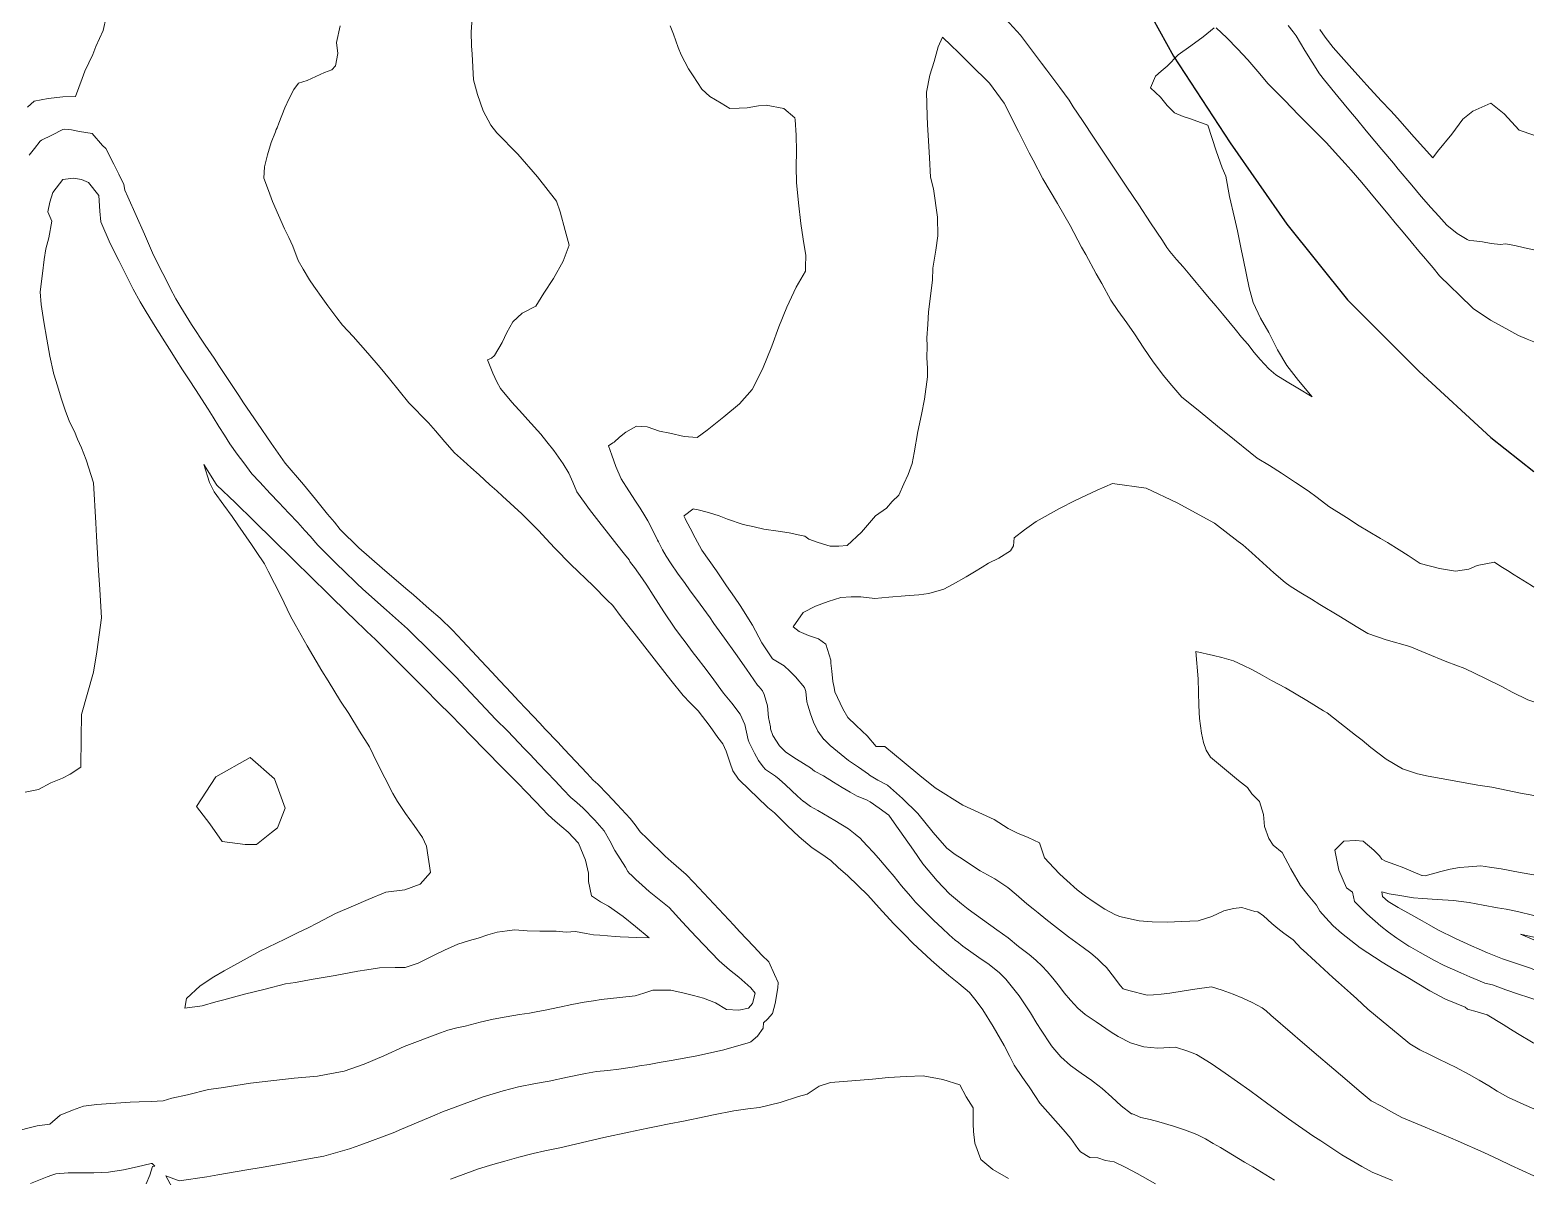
# Model space of a CAD drawing. Header units: inches. Extents: x 11351264 to 11356330, y 6702313 to 6706468.
# Drawn here: x 11355932.5 to 11356330.4, y 6703259.3 to 6703562.9 of the extents above; entities that cross this region are included whole.
import ezdxf

# ---------------------------------------------------------------- set-up
doc = ezdxf.new("R2010")
doc.units = ezdxf.units.IN
doc.header["$MEASUREMENT"] = 0
doc.layers.add('Shumate_Contours_clip1', color=7, linetype='Continuous', lineweight=0)
doc.layers.add('Shumate_Streets_clip1', color=7, linetype='Continuous')

msp = doc.modelspace()

# ---------------------------------------------------------------- linework, layer by layer
at = {"layer": 'Shumate_Contours_clip1'}
for points, elevation in [([(11355952.65, 6703566.28), (11355951.85, 6703562.78), (11355949.92, 6703558.57), (11355949.08, 6703556.45), (11355946.95, 6703551.98), (11355946.27, 6703550.09), (11355944.46, 6703545.29), (11355941.19, 6703545.19), (11355937.31, 6703544.8), (11355933.53, 6703544.03), (11355931.76, 6703542.5)], 1356), ([(11356049.55, 6703567.39), (11356049.19, 6703562.37), (11356049.3, 6703558.7), (11356049.45, 6703556.47), (11356049.83, 6703549.74), (11356050.85, 6703545.83), (11356052.36, 6703541.53), (11356054.39, 6703537.69), (11356055.96, 6703535.71), (11356061.49, 6703530.06), (11356066.76, 6703524.01), (11356071.77, 6703517.56), (11356072.75, 6703514.75), (11356074.09, 6703509.8), (11356075.13, 6703505.97), (11356073.56, 6703501.69), (11356070.99, 6703497.14), (11356068.41, 6703493.28), (11356066.3, 6703489.82), (11356062.69, 6703487.99), (11356060.24, 6703485.65), (11356058.66, 6703482.84), (11356057.4, 6703480.22), (11356055.37, 6703476.78), (11356054.57, 6703476.07), (11356053.53, 6703475.58), (11356054.91, 6703472.05), (11356055.97, 6703469.76), (11356056.94, 6703467.99), (11356059.92, 6703464.39), (11356062.74, 6703461.32), (11356064.15, 6703459.75), (11356067.58, 6703455.92), (11356069.2, 6703453.86), (11356071.02, 6703451.63), (11356073.53, 6703448.05), (11356075.01, 6703445.62), (11356076.07, 6703443.17), (11356077.13, 6703440.67), (11356080.48, 6703435.95), (11356083.59, 6703431.97), (11356084.87, 6703430.36), (11356087.75, 6703426.68), (11356089.76, 6703424.12), (11356090.95, 6703422.64), (11356091.2, 6703422.25), (11356091.38, 6703421.96), (11356092.37, 6703420.63), (11356094.47, 6703417.61), (11356095.64, 6703415.97), (11356097.31, 6703413.27), (11356100.18, 6703408.88), (11356103.09, 6703404.59), (11356104.34, 6703402.92), (11356106.05, 6703400.55), (11356107.68, 6703398.39), (11356109.25, 6703396.32), (11356110.74, 6703394.4), (11356112.68, 6703391.85), (11356115.96, 6703387.37), (11356118.12, 6703384.7), (11356120.38, 6703381.76), (11356121.57, 6703379.03), (11356122.47, 6703374.97), (11356122.72, 6703374.32), (11356124.12, 6703371.44), (11356125.24, 6703369.54), (11356126.44, 6703367.86), (11356127.06, 6703367.15), (11356129.72, 6703365.35), (11356130.71, 6703364.56), (11356132.33, 6703363.11), (11356133.94, 6703361.57), (11356135.55, 6703360.06), (11356137.15, 6703358.68), (11356137.2, 6703358.64), (11356138.98, 6703357.39), (11356140.91, 6703356.26), (11356145.39, 6703353.69), (11356149.02, 6703351.44), (11356150.75, 6703350.02), (11356151.29, 6703349.62), (11356151.99, 6703349.04), (11356153.84, 6703347.01), (11356155.75, 6703345.05), (11356157.51, 6703343.08), (11356159.46, 6703340.77), (11356161.07, 6703338.8), (11356163.06, 6703336.37), (11356165.44, 6703333.62), (11356166.75, 6703332.07), (11356169.62, 6703329.1), (11356171.56, 6703327.21), (11356173.79, 6703325.14), (11356175.64, 6703323.42), (11356177.26, 6703322.01), (11356178.08, 6703321.33), (11356178.71, 6703320.84), (11356179.31, 6703320.37), (11356183.5, 6703317.4), (11356186.27, 6703315.53), (11356188.95, 6703313.31), (11356189.42, 6703312.87), (11356190.64, 6703311.69), (11356194.15, 6703307.25), (11356197.14, 6703302.72), (11356198.88, 6703299.88), (11356199.97, 6703298.16), (11356202.58, 6703294.23), (11356202.96, 6703293.65), (11356202.98, 6703293.61), (11356203.01, 6703293.57), (11356203.04, 6703293.54), (11356205.2, 6703291.06), (11356207.77, 6703288.83), (11356210.59, 6703286.81), (11356213.44, 6703284.82), (11356213.52, 6703284.75), (11356213.88, 6703284.43), (11356216.11, 6703282.67), (11356218.65, 6703280.41), (11356221.18, 6703278.14), (11356223.85, 6703276), (11356224.17, 6703276.01), (11356226.4, 6703275.05), (11356228.86, 6703274.48), (11356231.13, 6703273.85), (11356235, 6703272.73), (11356238.21, 6703271.69), (11356241.22, 6703270.49), (11356243.44, 6703269.35), (11356245.49, 6703268.17), (11356247.47, 6703267.11), (11356253.79, 6703263.21), (11356255.95, 6703261.97), (11356261.76, 6703258.47)], 1352), ([(11356245.76, 6703563.49), (11356242.85, 6703561.13), (11356239.56, 6703558.74), (11356236.26, 6703556.35), (11356233.35, 6703553.34), (11356231.78, 6703552.02), (11356230.22, 6703550.68), (11356228.94, 6703547.57), (11356231.53, 6703545.15), (11356233.35, 6703542.9), (11356235.24, 6703540.97), (11356237.56, 6703539.99), (11356239.49, 6703539.41), (11356244.07, 6703537.75), (11356246.26, 6703530.96), (11356247.87, 6703526.42), (11356248.81, 6703524.24), (11356249.84, 6703518.85), (11356251.11, 6703513.2), (11356251.9, 6703509.74), (11356252.92, 6703504.89), (11356253.52, 6703501.98), (11356255.04, 6703494.65), (11356256.04, 6703490.77), (11356257.98, 6703486.58), (11356260.21, 6703482.79), (11356262.56, 6703478.25), (11356265.02, 6703474.11), (11356268.11, 6703470.16), (11356271.72, 6703465.78), (11356267.93, 6703468.06), (11356265.12, 6703469.76), (11356262.08, 6703471.58), (11356260.27, 6703473.17), (11356257.91, 6703475.7), (11356256.38, 6703477.51), (11356254.66, 6703479.72), (11356253.03, 6703481.63), (11356251.34, 6703483.75), (11356249.64, 6703485.75), (11356248, 6703487.8), (11356246.24, 6703489.87), (11356244.48, 6703491.94), (11356242.78, 6703493.97), (11356241, 6703496.07), (11356239.3, 6703498.07), (11356237.52, 6703500.17), (11356235.8, 6703502.17), (11356234.03, 6703504.26), (11356233.21, 6703505.3), (11356232.05, 6703507.16), (11356228.93, 6703511.87), (11356225.81, 6703516.58), (11356222.69, 6703521.28), (11356220.33, 6703524.77), (11356217.19, 6703529.51), (11356214.04, 6703534.24), (11356210.9, 6703538.97), (11356208.5, 6703542.53), (11356207.42, 6703544.36), (11356204.92, 6703547.66), (11356201.46, 6703552.3), (11356200.07, 6703554.16), (11356197.99, 6703556.92), (11356196.38, 6703559.06), (11356194.51, 6703561.54), (11356190.64, 6703565.77)], 1350), ([(11356014.5, 6703564.05), (11356013.57, 6703559.63), (11356013.94, 6703556.7), (11356013.29, 6703553.39), (11356012.28, 6703552.39), (11356010.38, 6703551.67), (11356005.8, 6703549.5), (11356003.49, 6703548.87), (11356002.26, 6703547.16), (11356001.02, 6703544.79), (11355999.92, 6703542.28), (11355998.28, 6703538.2), (11355997.86, 6703537.04), (11355997.61, 6703536.58), (11355997.42, 6703535.96), (11355996.27, 6703533.15), (11355995.27, 6703529.85), (11355994.54, 6703526.67), (11355994.3, 6703523.7), (11355995.53, 6703520.38), (11355996.58, 6703517.52), (11355998.21, 6703513.91), (11355999.81, 6703510.27), (11356000.92, 6703507.98), (11356002.04, 6703505.71), (11356003.38, 6703501.89), (11356004.75, 6703499.56), (11356006.38, 6703496.74), (11356007.56, 6703495.08), (11356009.96, 6703491.73), (11356011.3, 6703489.87), (11356013.65, 6703486.73), (11356015.11, 6703484.73), (11356017.99, 6703481.79), (11356021.8, 6703477.37), (11356025.09, 6703473.54), (11356027.58, 6703470.59), (11356032.66, 6703464.2), (11356037.91, 6703458.94), (11356039.74, 6703456.83), (11356042.19, 6703453.93), (11356044.78, 6703450.99), (11356047.14, 6703448.85), (11356049.08, 6703447.12), (11356051.28, 6703445.13), (11356054.14, 6703442.5), (11356056, 6703440.9), (11356057.51, 6703439.5), (11356062.57, 6703434.79), (11356067.1, 6703430.3), (11356068.94, 6703428.32), (11356071.32, 6703425.76), (11356075.59, 6703421.44), (11356081.5, 6703415.81), (11356085.14, 6703411.96), (11356086.65, 6703410.56), (11356088.88, 6703407.53), (11356092.27, 6703403.25), (11356095.14, 6703399.58), (11356098.19, 6703395.67), (11356102.04, 6703390.81), (11356105.23, 6703386.78), (11356107.1, 6703384.81), (11356109.23, 6703382.7), (11356112.44, 6703378.57), (11356114.45, 6703375.66), (11356115.81, 6703373.93), (11356116.62, 6703372.04), (11356117.71, 6703368.8), (11356118.4, 6703366.77), (11356119.91, 6703364.62), (11356122.95, 6703361.65), (11356124.87, 6703359.8), (11356127.71, 6703357.06), (11356129.44, 6703355.66), (11356131.16, 6703353.92), (11356132.77, 6703352.3), (11356135.98, 6703349.32), (11356139.42, 6703346.41), (11356141.95, 6703344.76), (11356144.32, 6703343.08), (11356146.32, 6703341.24), (11356148.82, 6703338.98), (11356154.15, 6703333.89), (11356157.09, 6703330.57), (11356160.92, 6703326.4), (11356163.81, 6703323.45), (11356166.08, 6703321.2), (11356170.92, 6703316.68), (11356173, 6703314.84), (11356175.55, 6703312.6), (11356178.25, 6703310.48), (11356181.05, 6703308.16), (11356182.79, 6703305.92), (11356184.59, 6703303.53), (11356187.32, 6703299.13), (11356190.21, 6703294.07), (11356191.66, 6703291.21), (11356192.87, 6703288.92), (11356195.09, 6703285.65), (11356196.81, 6703283.13), (11356198.48, 6703280.58), (11356199.65, 6703278.8), (11356202.49, 6703275.62), (11356205.84, 6703271.88), (11356207.83, 6703269.5), (11356209.68, 6703266.85), (11356210.38, 6703265.9), (11356212.88, 6703264.4), (11356214.98, 6703264.34), (11356216.98, 6703263.65), (11356219.31, 6703263.32), (11356222.42, 6703261.82), (11356225.41, 6703260.22), (11356230.24, 6703257.45)], 1354), ([(11356101.87, 6703563.98), (11356102.71, 6703561.78), (11356103.99, 6703558.31), (11356104.71, 6703556.33), (11356106.7, 6703552.66), (11356107.96, 6703550.73), (11356110.23, 6703547.23), (11356112.37, 6703545.31), (11356115.35, 6703543.58), (11356117.62, 6703542.14), (11356120.06, 6703542.2), (11356122.24, 6703542.31), (11356125.21, 6703542.87), (11356127.21, 6703543), (11356131.87, 6703542.1), (11356134.83, 6703539.67), (11356134.88, 6703539.15), (11356135.14, 6703535.06), (11356135.27, 6703530.85), (11356135.13, 6703526.72), (11356135.23, 6703522.52), (11356135.76, 6703517.15), (11356136.44, 6703511.72), (11356137.06, 6703507.53), (11356137.7, 6703503.22), (11356137.65, 6703500.17), (11356137.65, 6703499.1), (11356135.18, 6703494.81), (11356132.71, 6703489.54), (11356130.62, 6703484.35), (11356128.74, 6703479.2), (11356126.25, 6703473.12), (11356123.51, 6703467.77), (11356120.17, 6703463.94), (11356116.07, 6703460.53), (11356111.63, 6703457.01), (11356108.98, 6703455.05), (11356105.55, 6703455.27), (11356101.74, 6703456.21), (11356099.02, 6703456.75), (11356095.77, 6703457.83), (11356092.96, 6703458.03), (11356090.06, 6703456.41), (11356088.45, 6703455.1), (11356086.98, 6703453.84), (11356086.63, 6703453.59), (11356085.51, 6703452.81), (11356086.37, 6703450.35), (11356087.47, 6703447.37), (11356088.89, 6703444.06), (11356090.94, 6703440.88), (11356092.68, 6703438.2), (11356093.94, 6703436.31), (11356095.12, 6703434.34), (11356095.9, 6703433.01), (11356097.22, 6703430.46), (11356098.43, 6703428), (11356098.49, 6703427.88), (11356098.71, 6703427.45), (11356099.8, 6703425.33), (11356100.78, 6703423.58), (11356102.14, 6703421.55), (11356103.79, 6703419.13), (11356105.77, 6703416.36), (11356106.99, 6703414.71), (11356109.75, 6703410.93), (11356112.38, 6703407.27), (11356113.24, 6703406.1), (11356113.42, 6703405.84), (11356116.24, 6703401.93), (11356119.16, 6703397.84), (11356122.06, 6703393.71), (11356124.9, 6703389.49), (11356125.41, 6703389.07), (11356126.24, 6703387.98), (11356126.72, 6703387.02), (11356127.61, 6703383.99), (11356127.84, 6703380.96), (11356128.34, 6703378.48), (11356128.42, 6703377.95), (11356128.99, 6703376.15), (11356130.74, 6703373.44), (11356132.31, 6703371.79), (11356134.56, 6703370.31), (11356137.81, 6703368.34), (11356138.96, 6703367.59), (11356140.01, 6703366.75), (11356142.37, 6703365.49), (11356145.04, 6703363.83), (11356147.37, 6703362.4), (11356149.47, 6703361.13), (11356151.31, 6703360.07), (11356153.74, 6703359.11), (11356154.71, 6703358.63), (11356157.16, 6703356.9), (11356159.72, 6703355.06), (11356161.06, 6703353.03), (11356163.63, 6703349.42), (11356166.19, 6703345.8), (11356168.7, 6703342.21), (11356172.49, 6703337.65), (11356175.77, 6703334.25), (11356178.95, 6703331.62), (11356180.65, 6703330.17), (11356184.46, 6703327.42), (11356188.24, 6703324.68), (11356191.28, 6703322.57), (11356194.01, 6703320.32), (11356196.79, 6703318.21), (11356198.54, 6703316.72), (11356200.27, 6703315.11), (11356201.57, 6703313.72), (11356203.06, 6703311.92), (11356204.82, 6703309.72), (11356206.11, 6703308.04), (11356207.73, 6703306.05), (11356209.71, 6703303.97), (11356211.66, 6703302.31), (11356214.53, 6703300.34), (11356218.51, 6703297.62), (11356220.37, 6703296.5), (11356223.67, 6703294.81), (11356227.18, 6703293.73), (11356230.9, 6703293.38), (11356235.5, 6703293.62), (11356238.81, 6703292.61), (11356241.1, 6703291.68), (11356245, 6703289.32), (11356248.65, 6703286.76), (11356255.2, 6703282.22), (11356259.94, 6703278.67), (11356265.44, 6703274.71), (11356271.87, 6703270.19), (11356273.95, 6703268.84), (11356279.57, 6703265.18), (11356284.85, 6703262.04), (11356287.57, 6703260.55), (11356292.99, 6703258.32)], 1350), ([(11356330.36, 6703480.34), (11356328.62, 6703481.06), (11356326.26, 6703482.07), (11356321.93, 6703484.39), (11356318.89, 6703486.06), (11356314.3, 6703489.18), (11356310.57, 6703492.77), (11356308.23, 6703495.09), (11356305.35, 6703497.84), (11356303.67, 6703499.91), (11356302.11, 6703501.82), (11356301.67, 6703502.29), (11356299.94, 6703504.36), (11356297.85, 6703506.86), (11356295.76, 6703509.35), (11356293.67, 6703511.85), (11356291.8, 6703514.14), (11356289.1, 6703517.39), (11356286.95, 6703519.96), (11356284.79, 6703522.52), (11356282, 6703525.76), (11356280.4, 6703527.56), (11356278.67, 6703529.54), (11356275.42, 6703533.09), (11356273.52, 6703534.99), (11356269.93, 6703538.63), (11356268.14, 6703540.4), (11356264.39, 6703544.35), (11356260.02, 6703548.65), (11356257.34, 6703551.96), (11356254.67, 6703555), (11356251.93, 6703557.96), (11356249.11, 6703560.83), (11356246.27, 6703563.5)], 1350), ([(11356330.36, 6703504.73), (11356327.89, 6703505.21), (11356325.34, 6703505.85), (11356322.83, 6703506.26), (11356321.49, 6703506.1), (11356319.03, 6703506.37), (11356316.75, 6703506.82), (11356314.47, 6703507.11), (11356313.23, 6703507.2), (11356313.03, 6703507.26), (11356312.67, 6703507.41), (11356310.03, 6703509), (11356307.35, 6703511.22), (11356305.17, 6703513.59), (11356303.06, 6703515.93), (11356300.53, 6703518.85), (11356298.02, 6703521.81), (11356294.46, 6703526.07), (11356293.17, 6703527.62), (11356290.11, 6703531.25), (11356288.3, 6703533.47), (11356285.95, 6703536.25), (11356283.4, 6703539.38), (11356281.8, 6703541.25), (11356278.49, 6703545.29), (11356274.93, 6703549.62), (11356273.59, 6703551.29), (11356271.68, 6703554.38), (11356269.78, 6703557.49), (11356267.5, 6703561.35), (11356266.64, 6703562.38), (11356265.38, 6703564.09)], 1352), ([(11356330.36, 6703535.08), (11356326.47, 6703536.38), (11356322.47, 6703540.75), (11356318.93, 6703543.5), (11356314.16, 6703541.38), (11356311.56, 6703539.31), (11356308.65, 6703535.35), (11356304.86, 6703530.74), (11356303.58, 6703529.09), (11356298.7, 6703534.54), (11356294.27, 6703539.54), (11356292.53, 6703541.53), (11356289.96, 6703544.17), (11356286.18, 6703548.27), (11356284.56, 6703550.05), (11356281.44, 6703553.5), (11356277.26, 6703558.31), (11356275.17, 6703561.05), (11356273.75, 6703563.02)], 1354), ([(11356330.36, 6703415.44), (11356329.69, 6703415.86), (11356325.12, 6703418.67), (11356323.34, 6703419.83), (11356321.64, 6703420.92), (11356319.89, 6703422.06), (11356315.36, 6703421.16), (11356313.17, 6703420.21), (11356309.65, 6703419.62), (11356305.42, 6703420.39), (11356300.29, 6703421.67), (11356297.05, 6703423.76), (11356294.7, 6703425.32), (11356291.61, 6703427.27), (11356289.8, 6703428.33), (11356286.55, 6703430.23), (11356284.1, 6703431.68), (11356280.75, 6703433.83), (11356276.1, 6703436.8), (11356272.98, 6703439.12), (11356270.62, 6703440.93), (11356267.31, 6703443.13), (11356263.57, 6703445.63), (11356260.36, 6703447.61), (11356257.11, 6703449.55), (11356249.33, 6703455.9), (11356247.14, 6703457.63), (11356241.56, 6703462.27), (11356237.18, 6703465.74), (11356234.04, 6703469.39), (11356232.37, 6703471.45), (11356229.62, 6703475.05), (11356227.13, 6703478.72), (11356224.66, 6703482.51), (11356222.7, 6703485.4), (11356220.31, 6703488.61), (11356218.38, 6703491.35), (11356216.01, 6703495.78), (11356214.51, 6703498.38), (11356211.83, 6703503.45), (11356210.68, 6703505.46), (11356207.7, 6703511.11), (11356204.28, 6703517.01), (11356200.45, 6703523.52), (11356197.89, 6703528.49), (11356196.83, 6703530.42), (11356194, 6703536), (11356190.17, 6703543.5), (11356186.31, 6703548.86), (11356181.25, 6703553.86), (11356178.02, 6703557), (11356176.17, 6703558.82), (11356173.88, 6703561.04), (11356172.77, 6703558.45), (11356171.67, 6703554.6), (11356170.54, 6703550.96), (11356169.63, 6703546.48), (11356169.81, 6703540.15), (11356169.92, 6703537.82), (11356170.1, 6703535.08), (11356170.41, 6703529.1), (11356170.69, 6703523.91), (11356171.48, 6703520.88), (11356172.59, 6703513.38), (11356172.63, 6703508.44), (11356172.08, 6703504.6), (11356171.34, 6703499.85), (11356171.25, 6703496.65), (11356170.19, 6703488.34), (11356170, 6703484.91), (11356169.75, 6703481.39), (11356169.81, 6703479.22), (11356169.77, 6703476.23), (11356169.92, 6703473.26), (11356169.9, 6703471.05), (11356169.13, 6703465.22), (11356168.36, 6703461.12), (11356167.37, 6703456.62), (11356166.41, 6703450.96), (11356165.84, 6703448.18), (11356164.76, 6703445.2), (11356163.63, 6703442.74), (11356162.29, 6703439.74), (11356160.58, 6703438.06), (11356159.03, 6703436.29), (11356156.14, 6703434.29), (11356152.45, 6703429.94), (11356148.65, 6703426.42), (11356146.48, 6703426.3), (11356144.2, 6703426.3), (11356140.96, 6703427.25), (11356138.54, 6703428.13), (11356137.42, 6703428.88), (11356136.16, 6703429.16), (11356133.36, 6703429.84), (11356130.43, 6703430.24), (11356126.63, 6703430.81), (11356124.02, 6703431.35), (11356121.15, 6703432), (11356117.03, 6703433.45), (11356114.84, 6703434.27), (11356112, 6703435.18), (11356108.93, 6703435.95), (11356108.3, 6703436.08), (11356108.1, 6703436.12), (11356107.81, 6703436.08), (11356105.62, 6703434.4), (11356105.44, 6703434.27), (11356105.82, 6703433.55), (11356105.91, 6703433.36), (11356107.13, 6703431), (11356108.46, 6703428.46), (11356110.24, 6703425.21), (11356114.05, 6703419.75), (11356116.76, 6703415.76), (11356118.82, 6703412.81), (11356120.32, 6703410.57), (11356123.59, 6703405.39), (11356126.13, 6703400.68), (11356128.94, 6703396.42), (11356131.96, 6703394.63), (11356133.49, 6703393.15), (11356135.01, 6703391.66), (11356137.37, 6703388.83), (11356137.74, 6703387.76), (11356137.98, 6703385.08), (11356138.3, 6703384.17), (11356138.99, 6703381.91), (11356139.8, 6703379.64), (11356140.91, 6703377.34), (11356142.5, 6703375.13), (11356142.58, 6703375.05), (11356144.17, 6703373.52), (11356149.04, 6703369.57), (11356151.62, 6703367.75), (11356154.33, 6703365.92), (11356154.61, 6703365.69), (11356156.82, 6703364.36), (11356159.32, 6703362.96), (11356163.3, 6703359.45), (11356167.32, 6703355.53), (11356171.43, 6703350.46), (11356174.99, 6703346.34), (11356177.27, 6703344.67), (11356179.11, 6703343.46), (11356181.04, 6703342.16), (11356183.81, 6703340.31), (11356187.69, 6703338.18), (11356191.14, 6703335.89), (11356193.4, 6703334.04), (11356196.22, 6703331.63), (11356197.88, 6703330.3), (11356199.18, 6703329.24), (11356201.26, 6703327.53), (11356204.01, 6703325.36), (11356207.22, 6703322.87), (11356211.07, 6703320.05), (11356213.12, 6703318.5), (11356214.94, 6703317.04), (11356216.05, 6703315.88), (11356217.3, 6703314.77), (11356219.4, 6703312.02), (11356220.87, 6703310.01), (11356221.66, 6703309.13), (11356223.17, 6703308.65), (11356228.07, 6703307.45), (11356229.75, 6703307.48), (11356231.78, 6703307.66), (11356234.06, 6703307.96), (11356237.84, 6703308.56), (11356240.62, 6703309.01), (11356245.02, 6703309.65), (11356247.87, 6703308.76), (11356250.82, 6703307.64), (11356253.37, 6703306.62), (11356255.81, 6703305.51), (11356258.47, 6703304.05), (11356259.52, 6703303.27), (11356260.79, 6703302.09), (11356266.46, 6703297.2), (11356268.55, 6703295.43), (11356273.39, 6703291.27), (11356276.32, 6703288.77), (11356280.32, 6703285.33), (11356284.11, 6703282.11), (11356287.26, 6703279.41), (11356290, 6703278), (11356292.68, 6703276.52), (11356295.42, 6703275.06), (11356301.61, 6703272.47), (11356308.32, 6703269.62), (11356310.3, 6703268.77), (11356317.11, 6703265.81), (11356321.07, 6703263.89), (11356324.18, 6703262.43), (11356330.36, 6703259.55)], 1348), ([(11355970.07, 6703256.51), (11355968.44, 6703259.61), (11355971.91, 6703258.23), (11355979.28, 6703259.32), (11355982.15, 6703259.87), (11355989.85, 6703261.17), (11355993.61, 6703261.76), (11355998.25, 6703262.6), (11356006.7, 6703264.16), (11356010.17, 6703264.81), (11356016.96, 6703266.76), (11356020.01, 6703267.76), (11356028.53, 6703271), (11356030.78, 6703271.92), (11356039.59, 6703275.66), (11356041.57, 6703276.49), (11356052.33, 6703280.5), (11356057.69, 6703282.11), (11356061.72, 6703283.17), (11356066.18, 6703284.07), (11356069.78, 6703284.68), (11356074.67, 6703285.71), (11356079.39, 6703286.65), (11356082.38, 6703287.18), (11356085.3, 6703287.51), (11356088.23, 6703287.83), (11356091.77, 6703288.33), (11356092.47, 6703288.44), (11356093.72, 6703288.73), (11356096.32, 6703289.08), (11356098.92, 6703289.57), (11356102.59, 6703290.19), (11356108.93, 6703291.36), (11356115.68, 6703292.83), (11356122.79, 6703294.88), (11356123.15, 6703295.06), (11356124.97, 6703296.55), (11356126.46, 6703298.68), (11356126.52, 6703300.11), (11356127.62, 6703301.02), (11356128.94, 6703302.6), (11356129.61, 6703305.2), (11356130.35, 6703309.39), (11356130.42, 6703310.77), (11356129.45, 6703312.92), (11356127.91, 6703316.23), (11356126.05, 6703318.02), (11356123.96, 6703320.28), (11356120.18, 6703324.31), (11356118.67, 6703325.93), (11356113.38, 6703331.58), (11356108.1, 6703337.24), (11356106.06, 6703339.35), (11356102.1, 6703342.82), (11356100.55, 6703344.23), (11356098.88, 6703345.84), (11356097.21, 6703347.4), (11356095.75, 6703348.89), (11356093.89, 6703350.66), (11356092.57, 6703352.5), (11356091.25, 6703354.2), (11356087.79, 6703357.9), (11356085.28, 6703360.59), (11356082.73, 6703363.23), (11356081.49, 6703364.35), (11356079.89, 6703366.05), (11356076.76, 6703369.37), (11356073.9, 6703372.43), (11356072.07, 6703374.37), (11356068.8, 6703377.85), (11356067.34, 6703379.39), (11356063.7, 6703383.25), (11356061.7, 6703385.33), (11356059.82, 6703387.34), (11356056.74, 6703390.62), (11356054.63, 6703392.88), (11356051.8, 6703395.92), (11356049.44, 6703398.44), (11356046.86, 6703401.22), (11356044.26, 6703404.01), (11356040.96, 6703407.22), (11356038.11, 6703409.68), (11356033.89, 6703413.35), (11356031.89, 6703415.07), (11356025.67, 6703420.46), (11356019.46, 6703425.82), (11356014.5, 6703430.72), (11356012.98, 6703432.6), (11356011.21, 6703434.78), (11356008.04, 6703438.7), (11356004.83, 6703442.61), (11355999.96, 6703448.28), (11355996.3, 6703453.53), (11355992.66, 6703458.79), (11355988.95, 6703464.18), (11355987.67, 6703466.17), (11355985.96, 6703468.83), (11355982.46, 6703474.1), (11355981.18, 6703476.03), (11355978.84, 6703479.52), (11355975.22, 6703484.94), (11355972.35, 6703489.53), (11355971, 6703491.74), (11355969.56, 6703494.58), (11355968.3, 6703497.09), (11355966.92, 6703499.81), (11355964.89, 6703503.96), (11355962.71, 6703508.88), (11355960.55, 6703513.79), (11355958.38, 6703518.7), (11355957.56, 6703520.53), (11355957.3, 6703522.04), (11355955.95, 6703524.73), (11355954.62, 6703527.42), (11355952.49, 6703531.58), (11355951.62, 6703532.31), (11355948.87, 6703535.47), (11355945.53, 6703536.08), (11355943.41, 6703536.47), (11355941.68, 6703536.69), (11355941.19, 6703536.6), (11355938.21, 6703535.09), (11355935.47, 6703533.73), (11355935.11, 6703533.44), (11355933.62, 6703531.57), (11355932.2, 6703529.8)], 1354), ([(11355927.76, 6703271.16), (11355934.35, 6703272.8), (11355937.73, 6703273.3), (11355940.47, 6703275.68), (11355943.74, 6703276.97), (11355946.61, 6703278.07), (11355950.18, 6703278.47), (11355953.86, 6703278.77), (11355956.51, 6703278.93), (11355958.93, 6703279.08), (11355961.35, 6703279.17), (11355964.51, 6703279.29), (11355967.68, 6703279.43), (11355969.97, 6703280.13), (11355974.15, 6703281.02), (11355979.69, 6703282.47), (11355983.08, 6703282.88), (11355990.78, 6703284.09), (11356002.32, 6703285.46), (11356008.56, 6703285.99), (11356010.79, 6703286.4), (11356015.55, 6703287.3), (11356020.85, 6703289.14), (11356026.06, 6703291.39), (11356031.45, 6703293.79), (11356041.08, 6703297.48), (11356043.05, 6703298.17), (11356045.43, 6703298.79), (11356047.58, 6703299.25), (11356051.53, 6703300.25), (11356054.99, 6703301.05), (11356058.47, 6703301.7), (11356061.97, 6703302.26), (11356064.63, 6703302.65), (11356065.5, 6703302.82), (11356066.37, 6703302.98), (11356068.78, 6703303.46), (11356072.55, 6703304.28), (11356075.85, 6703304.95), (11356079.12, 6703305.56), (11356081.54, 6703305.9), (11356083.62, 6703306.25), (11356088.51, 6703306.8), (11356092.56, 6703307.22), (11356094.87, 6703307.93), (11356097.26, 6703308.7), (11356099.64, 6703308.75), (11356102.05, 6703308.73), (11356105.55, 6703307.92), (11356108.01, 6703307.32), (11356110.66, 6703306.66), (11356113.8, 6703305.42), (11356116.78, 6703303.66), (11356120.01, 6703303.43), (11356122.6, 6703303.95), (11356123.64, 6703305.25), (11356124.32, 6703307.93), (11356123.2, 6703309.39), (11356119.99, 6703312.15), (11356117.55, 6703314.16), (11356114.83, 6703316.52), (11356112.71, 6703318.74), (11356108.81, 6703322.79), (11356107.41, 6703324.27), (11356105.02, 6703326.87), (11356101.56, 6703330.64), (11356098.92, 6703332.78), (11356096.28, 6703334.89), (11356094.39, 6703336.49), (11356092.77, 6703338.05), (11356091.59, 6703339.19), (11356091.1, 6703339.65), (11356090.65, 6703340.11), (11356090.01, 6703341.31), (11356087.2, 6703345.68), (11356085.88, 6703348.24), (11356084.4, 6703350.92), (11356081.92, 6703353.71), (11356078.84, 6703356.95), (11356077.11, 6703358.4), (11356075.54, 6703359.75), (11356073.55, 6703361.87), (11356071.38, 6703364.17), (11356069.19, 6703366.48), (11356066.99, 6703368.78), (11356064.79, 6703371.08), (11356063.12, 6703372.84), (11356061.9, 6703374.12), (11356058.76, 6703377.35), (11356055.75, 6703380.39), (11356050.34, 6703386.13), (11356045.15, 6703391.68), (11356039.05, 6703397.75), (11356032.34, 6703404.35), (11356026.74, 6703409.33), (11356020.51, 6703414.85), (11356018.97, 6703416.35), (11356015.51, 6703419.7), (11356013.77, 6703421.42), (11356010.5, 6703424.67), (11356008.62, 6703426.53), (11356006.6, 6703428.9), (11356005.16, 6703430.46), (11356003.34, 6703432.56), (11356000.97, 6703434.98), (11355998.32, 6703437.86), (11355996.03, 6703440.2), (11355993.31, 6703443.19), (11355991.12, 6703445.43), (11355989.02, 6703448.31), (11355987.27, 6703450.62), (11355985.3, 6703453.36), (11355983.88, 6703455.64), (11355982.44, 6703457.96), (11355980.89, 6703460.44), (11355979.57, 6703462.53), (11355977.87, 6703465.23), (11355976.39, 6703467.47), (11355974.39, 6703470.56), (11355972.79, 6703472.97), (11355971.15, 6703475.57), (11355969.95, 6703477.47), (11355968.15, 6703480.33), (11355965.17, 6703485.09), (11355962.91, 6703488.76), (11355961.57, 6703490.94), (11355959.79, 6703494.33), (11355957.75, 6703498.37), (11355955.93, 6703501.93), (11355953.66, 6703506.36), (11355951.23, 6703512.08), (11355950.92, 6703514.92), (11355950.63, 6703519.12), (11355947.9, 6703522.56), (11355946.05, 6703523.34), (11355943.95, 6703523.65), (11355941.11, 6703523.33), (11355938.53, 6703519.88), (11355937.68, 6703517.29), (11355937.19, 6703514.79), (11355938.25, 6703512.33), (11355937.42, 6703507.9), (11355936.63, 6703504.96), (11355936.24, 6703502.17), (11355935.8, 6703498.49), (11355935.19, 6703493.56), (11355935.41, 6703490.26), (11355936.14, 6703485.66), (11355936.92, 6703481.09), (11355937.74, 6703476.55), (11355938.66, 6703472.15), (11355938.67, 6703472.03), (11355938.74, 6703471.78), (11355939.7, 6703468.73), (11355940.72, 6703465.48), (11355941.76, 6703462.25), (11355942.92, 6703459.2), (11355944.24, 6703456.61), (11355945.05, 6703454.59), (11355946.05, 6703452.29), (11355947.28, 6703449.13), (11355949.3, 6703443.03), (11355949.86, 6703432.44), (11355950.06, 6703428.95), (11355950.58, 6703419.86), (11355950.91, 6703414.8), (11355951.37, 6703407.31), (11355950.11, 6703398.32), (11355949.27, 6703392.93), (11355946.06, 6703381.7), (11355945.98, 6703375.51), (11355945.92, 6703367.79), (11355943.06, 6703365.9), (11355941.05, 6703364.9), (11355938, 6703363.66), (11355934.75, 6703361.88), (11355931.21, 6703361.13)], 1352), ([(11356330.36, 6703385.08), (11356328.78, 6703385.56), (11356324.64, 6703387.62), (11356322.02, 6703389.01), (11356317.56, 6703391.2), (11356312.12, 6703393.92), (11356307.33, 6703395.69), (11356301.76, 6703397.96), (11356297.49, 6703399.73), (11356291.28, 6703401.44), (11356286.46, 6703403.15), (11356283.81, 6703404.77), (11356278.78, 6703407.8), (11356273.75, 6703410.85), (11356271.48, 6703412.27), (11356268.73, 6703413.94), (11356265.9, 6703415.71), (11356264.55, 6703416.64), (11356261.58, 6703419.25), (11356258.63, 6703421.87), (11356255.69, 6703424.5), (11356253.39, 6703426.61), (11356252.74, 6703427.08), (11356252.13, 6703427.48), (11356245.86, 6703432.33), (11356235.98, 6703437.72), (11356227.75, 6703441.59), (11356218.88, 6703442.89), (11356214.82, 6703441.12), (11356209.01, 6703438.37), (11356204.81, 6703436.21), (11356198.63, 6703432.8), (11356195.58, 6703430.62), (11356192.81, 6703428.46), (11356192.64, 6703426.4), (11356191.87, 6703425.04), (11356188.76, 6703423.12), (11356186.03, 6703421.75), (11356184.37, 6703420.74), (11356182.33, 6703419.5), (11356180.14, 6703418.15), (11356176.73, 6703416.21), (11356174.25, 6703414.91), (11356170.24, 6703413.73), (11356167.62, 6703413.38), (11356164.03, 6703413.1), (11356159.71, 6703412.74), (11356156, 6703412.4), (11356152.32, 6703412.82), (11356149.72, 6703412.86), (11356147.01, 6703412.64), (11356143.65, 6703411.6), (11356140.3, 6703410.43), (11356137, 6703408.69), (11356134.4, 6703404.89), (11356135.99, 6703403.65), (11356138.47, 6703402.64), (11356141.09, 6703401.73), (11356143.05, 6703400.37), (11356144.32, 6703396.08), (11356144.38, 6703395.28), (11356144.63, 6703393.14), (11356144.85, 6703390.48), (11356145.2, 6703388.87), (11356145.42, 6703387.71), (11356147.55, 6703383.2), (11356148.83, 6703380.95), (11356150.94, 6703378.89), (11356152.59, 6703377.3), (11356153.96, 6703376.08), (11356156.31, 6703373.26), (11356158.62, 6703373.27), (11356163.77, 6703369.01), (11356167.86, 6703365.6), (11356171.93, 6703362.26), (11356179.27, 6703357.75), (11356183.52, 6703355.79), (11356187.56, 6703353.89), (11356191.22, 6703351.5), (11356193.77, 6703350.28), (11356196.51, 6703349.13), (11356199.52, 6703347.77), (11356200.83, 6703343.74), (11356203.31, 6703341.14), (11356204.89, 6703339.48), (11356206.76, 6703337.79), (11356209.48, 6703335.31), (11356211.68, 6703333.59), (11356213.78, 6703332.23), (11356216.82, 6703330.22), (11356219.65, 6703328.72), (11356220.2, 6703328.47), (11356220.68, 6703328.27), (11356225.92, 6703327.13), (11356229.35, 6703326.87), (11356233.44, 6703326.77), (11356237.09, 6703326.88), (11356241.52, 6703327.08), (11356245.17, 6703328.25), (11356248.31, 6703329.75), (11356250.84, 6703330.37), (11356253.12, 6703330.58), (11356256.52, 6703329.56), (11356257.33, 6703329.44), (11356258.79, 6703328.39), (11356261.03, 6703326.41), (11356262.58, 6703325.03), (11356264.18, 6703323.83), (11356266.63, 6703322.08), (11356268.76, 6703319.78), (11356269.27, 6703319.35), (11356272.57, 6703316.32), (11356277.15, 6703312.12), (11356278.67, 6703310.75), (11356281.82, 6703307.93), (11356283.47, 6703306.44), (11356286.44, 6703303.74), (11356290.5, 6703300.34), (11356294.48, 6703297.09), (11356297.53, 6703294.55), (11356300.19, 6703292.98), (11356302.71, 6703291.73), (11356304.86, 6703290.64), (11356307.75, 6703289.2), (11356309.59, 6703288.32), (11356313.27, 6703286.39), (11356315.92, 6703284.92), (11356318.41, 6703283.38), (11356320.65, 6703282.01), (11356323.66, 6703280.33), (11356327.67, 6703278.51), (11356330.36, 6703277.36)], 1346), ([(11356330.36, 6703360.3), (11356326.78, 6703360.92), (11356321.31, 6703362.01), (11356319.19, 6703362.44), (11356315.49, 6703363.03), (11356309.22, 6703364.14), (11356302.38, 6703365.42), (11356299.6, 6703366.04), (11356295.59, 6703367.35), (11356291.25, 6703369.86), (11356287.18, 6703373.01), (11356284.91, 6703374.88), (11356283.18, 6703376.24), (11356279.03, 6703379.5), (11356275.65, 6703382.12), (11356274.65, 6703382.67), (11356270.28, 6703385.43), (11356267.46, 6703387.12), (11356264.64, 6703388.74), (11356260.91, 6703390.69), (11356258.5, 6703392.08), (11356255.72, 6703393.66), (11356253.51, 6703394.71), (11356250.88, 6703395.88), (11356247.76, 6703396.76), (11356245.61, 6703397.29), (11356240.94, 6703398.43), (11356241.53, 6703391.14), (11356241.74, 6703384.13), (11356241.9, 6703380.65), (11356242.43, 6703376.76), (11356242.94, 6703374.3), (11356243.65, 6703372.28), (11356244.78, 6703370.39), (11356247.47, 6703368.18), (11356252.23, 6703364.22), (11356254.59, 6703362.43), (11356255.77, 6703360.74), (11356257.79, 6703358.65), (11356258.78, 6703355.22), (11356259.11, 6703352.1), (11356260.19, 6703348.92), (11356261.4, 6703347.1), (11356263.73, 6703345.21), (11356266.06, 6703340.87), (11356268.64, 6703336.41), (11356270.66, 6703333.88), (11356272.83, 6703331.21), (11356273.72, 6703329.69), (11356275.25, 6703328.01), (11356277.28, 6703325.8), (11356279.48, 6703323.84), (11356284.37, 6703319.95), (11356290.25, 6703316.15), (11356293.42, 6703314.2), (11356296.55, 6703312.32), (11356302.86, 6703308.53), (11356306.99, 6703306.33), (11356309.81, 6703305.19), (11356312.16, 6703304.21), (11356312.82, 6703303.74), (11356315.34, 6703303.01), (11356318.01, 6703302.21), (11356322.23, 6703299.61), (11356324.18, 6703298.43), (11356326.04, 6703297.29), (11356330.2, 6703294.81), (11356330.36, 6703294.73)], 1344), ([(11356330.36, 6703339.25), (11356326.72, 6703339.91), (11356321.69, 6703340.85), (11356318.59, 6703341.33), (11356316.34, 6703341.67), (11356313.04, 6703341.43), (11356310.68, 6703341.25), (11356308.23, 6703340.74), (11356305.72, 6703340.13), (11356301.55, 6703338.96), (11356300.79, 6703339.05), (11356300.67, 6703339.08), (11356298.4, 6703340.07), (11356295.96, 6703341.09), (11356293.52, 6703342.03), (11356291.08, 6703342.86), (11356290.13, 6703343.39), (11356289.51, 6703344.32), (11356288.03, 6703345.83), (11356285.17, 6703348.15), (11356283.14, 6703348.35), (11356280.11, 6703348.22), (11356277.72, 6703345.83), (11356278.71, 6703340.51), (11356280.78, 6703335.86), (11356282.33, 6703334.67), (11356282.89, 6703332.24), (11356286.12, 6703328.92), (11356289.85, 6703325.68), (11356291.89, 6703324.12), (11356294.1, 6703322.53), (11356297.3, 6703320.38), (11356297.81, 6703320.11), (11356298.41, 6703319.75), (11356300.27, 6703318.69), (11356303.89, 6703316.66), (11356306.62, 6703315.3), (11356310.99, 6703313.29), (11356313.45, 6703312.24), (11356315.49, 6703311.35), (11356317.4, 6703310.58), (11356319.39, 6703310.16), (11356322.9, 6703308.84), (11356326.25, 6703307.65), (11356329.02, 6703306.83), (11356330.36, 6703306.39)], 1342), ([(11356330.36, 6703328.47), (11356326.05, 6703329.58), (11356323.02, 6703330.14), (11356320.72, 6703330.57), (11356316.94, 6703331.27), (11356313.23, 6703331.96), (11356311.15, 6703332.22), (11356309.11, 6703332.46), (11356304.78, 6703332.76), (11356300.84, 6703333.02), (11356298.51, 6703333.22), (11356294.93, 6703333.82), (11356292.05, 6703334.25), (11356291.06, 6703334.52), (11356290.12, 6703334.81), (11356290.27, 6703333.55), (11356291.76, 6703332.21), (11356294.44, 6703330.61), (11356297.81, 6703328.74), (11356300.81, 6703327.07), (11356302.67, 6703326.04), (11356304.96, 6703324.74), (11356309.63, 6703322.42), (11356313.85, 6703320.44), (11356315.86, 6703319.56), (11356318.07, 6703318.63), (11356322.01, 6703317.03), (11356326.54, 6703315.54), (11356329.21, 6703314.69), (11356330.36, 6703314.23)], 1340), ([(11356330.36, 6703322.8), (11356326.85, 6703323.52), (11356330.36, 6703322.07)], 1338), ([(11356043.73, 6703258.72), (11356051.14, 6703261.48), (11356054.9, 6703262.57), (11356058.11, 6703263.49), (11356061.83, 6703264.53), (11356065.6, 6703265.46), (11356068.65, 6703266.18), (11356072.62, 6703267.03), (11356084.24, 6703269.78), (11356090.9, 6703271.19), (11356095.89, 6703272.21), (11356098.13, 6703272.64), (11356101.54, 6703273.33), (11356105.38, 6703274.08), (11356111.24, 6703275.33), (11356113.3, 6703275.73), (11356118.65, 6703276.83), (11356122.41, 6703277.32), (11356125.44, 6703277.67), (11356130.96, 6703278.98), (11356135.83, 6703280.63), (11356138.08, 6703281.2), (11356141.28, 6703283.3), (11356144.22, 6703284.27), (11356149.89, 6703284.72), (11356155.37, 6703285.21), (11356159.58, 6703285.6), (11356164.29, 6703285.88), (11356168.8, 6703286.04), (11356173.95, 6703285.12), (11356178.47, 6703283.72), (11356180.14, 6703280.46), (11356182.01, 6703277.57), (11356182.02, 6703273.37), (11356182.13, 6703271.31), (11356182.43, 6703268.2), (11356184.07, 6703263.92), (11356187.21, 6703261.28), (11356191.37, 6703258.88)], 1356), ([(11355932.55, 6703257.52), (11355937.02, 6703259.33), (11355938.27, 6703259.77), (11355939.27, 6703260.16), (11355942.58, 6703260.42), (11355944.76, 6703260.36), (11355946.91, 6703260.37), (11355949.36, 6703260.42), (11355953.26, 6703260.6), (11355957.18, 6703261.18), (11355960.78, 6703261.93), (11355964.5, 6703262.84), (11355964.78, 6703262.89), (11355965.47, 6703262.17), (11355964.91, 6703262.08), (11355964.14, 6703259.73), (11355963.19, 6703257.5)], 1354)]:
    msp.add_lwpolyline(points, dxfattribs=dict(at, elevation=elevation))
at = {"layer": 'Shumate_Contours_clip1', "elevation": 1350}
for points in [[(11355973.4, 6703303.93), (11355977.98, 6703304.58), (11355981.62, 6703305.67), (11355983.7, 6703306.19), (11355989.19, 6703307.64), (11355994.65, 6703309.04), (11356000.08, 6703310.39), (11356002.67, 6703310.81), (11356006.84, 6703311.58), (11356013.19, 6703312.66), (11356019.22, 6703313.77), (11356021.6, 6703314.13), (11356024.91, 6703314.69), (11356029.07, 6703314.73), (11356031.68, 6703314.71), (11356035.2, 6703315.86), (11356039.42, 6703317.96), (11356042.13, 6703319.29), (11356045.65, 6703320.88), (11356048.74, 6703321.85), (11356051.04, 6703322.48), (11356053.62, 6703323.35), (11356056.1, 6703324.11), (11356058.69, 6703324.43), (11356060.76, 6703324.67), (11356063.96, 6703324.47), (11356067.35, 6703324.4), (11356071.69, 6703324.35), (11356074.29, 6703324.12), (11356076.79, 6703324.25), (11356079.59, 6703323.75), (11356081.56, 6703323.4), (11356083.19, 6703323.34), (11356087.26, 6703322.97), (11356088.62, 6703322.83), (11356090.77, 6703322.77), (11356092.93, 6703322.71), (11356096.32, 6703322.62), (11356092.66, 6703325.59), (11356089.41, 6703328.25), (11356085.49, 6703330.98), (11356083.42, 6703332.11), (11356081, 6703333.67), (11356080.19, 6703337.49), (11356080.26, 6703339.7), (11356079.4, 6703343.17), (11356077.54, 6703347.64), (11356074.86, 6703350.52), (11356073.16, 6703352.01), (11356071.42, 6703353.45), (11356069.58, 6703355.14), (11356067.92, 6703356.88), (11356066.27, 6703358.62), (11356063.51, 6703361.52), (11356062.97, 6703362.07), (11356062.33, 6703362.73), (11356059.68, 6703365.42), (11356058.02, 6703367.08), (11356056.37, 6703368.74), (11356054, 6703371.15), (11356052.27, 6703372.9), (11356049.77, 6703375.42), (11356046.05, 6703379.32), (11356044.31, 6703381.07), (11356039.95, 6703385.45), (11356037.52, 6703387.9), (11356033.85, 6703391.56), (11356030.71, 6703394.71), (11356027.75, 6703397.66), (11356023.9, 6703401.53), (11356021.59, 6703403.64), (11356018.16, 6703406.99), (11356016.59, 6703408.52), (11356011.58, 6703413.41), (11356006.57, 6703418.31), (11356002.58, 6703422.21), (11356001.92, 6703422.93), (11355996.85, 6703427.9), (11355991.78, 6703432.86), (11355986.71, 6703437.81), (11355981.91, 6703442.46), (11355981.7, 6703442.72), (11355978.49, 6703447.85), (11355979.94, 6703443.15), (11355981.2, 6703440.64), (11355983.77, 6703437.14), (11355985.93, 6703434.08), (11355987.49, 6703431.95), (11355991.08, 6703426.75), (11355992.34, 6703424.85), (11355994.53, 6703421.55), (11355995.47, 6703419.62), (11355998.86, 6703413.1), (11356001.34, 6703407.71), (11356002.65, 6703405.51), (11356005.82, 6703399.93), (11356009.68, 6703393.23), (11356011.38, 6703390.64), (11356014.65, 6703385.26), (11356016.83, 6703381.95), (11356019.61, 6703377.27), (11356022.29, 6703373.13), (11356024.18, 6703369.1), (11356028.48, 6703360.84), (11356029.65, 6703358.68), (11356031.84, 6703355.48), (11356034.1, 6703352.33), (11356036.35, 6703349.14), (11356037.37, 6703346.89), (11356038.38, 6703339.86), (11356035.67, 6703336.84), (11356031.66, 6703335.3), (11356026.57, 6703334.64), (11356021.89, 6703332.73), (11356018.02, 6703331.08), (11356013.32, 6703329.02), (11356008.44, 6703326.5), (11356006.03, 6703325.23), (11356003.43, 6703324.01), (11355999.85, 6703322.25), (11355993.3, 6703319.04), (11355987.37, 6703315.78), (11355983.85, 6703313.89), (11355981.09, 6703312.29), (11355977.52, 6703309.85), (11355973.85, 6703306.5)], [(11355976.53, 6703357.39), (11355980.01, 6703352.78), (11355983.33, 6703348.06), (11355989.36, 6703347.28), (11355992.38, 6703347.26), (11355996.35, 6703350.51), (11355997.96, 6703351.7), (11356000, 6703356.95), (11355997.16, 6703364.64), (11355990.7, 6703370.31), (11355981.66, 6703365.24)]]:
    msp.add_lwpolyline(points, close=True, dxfattribs=at)
at = {"layer": 'Shumate_Streets_clip1', "color": 5}
msp.add_lwpolyline([(11356186, 6703686), (11356187, 6703680.5), (11356193, 6703654.5), (11356201, 6703629), (11356211, 6703603.5), (11356222, 6703579.5), (11356235, 6703556), (11356250, 6703533), (11356265, 6703511.5), (11356281, 6703491.5), (11356300, 6703472.5), (11356319, 6703455), (11356330.36, 6703446.07)], dxfattribs=at)

doc.saveas('drawing.dxf')
